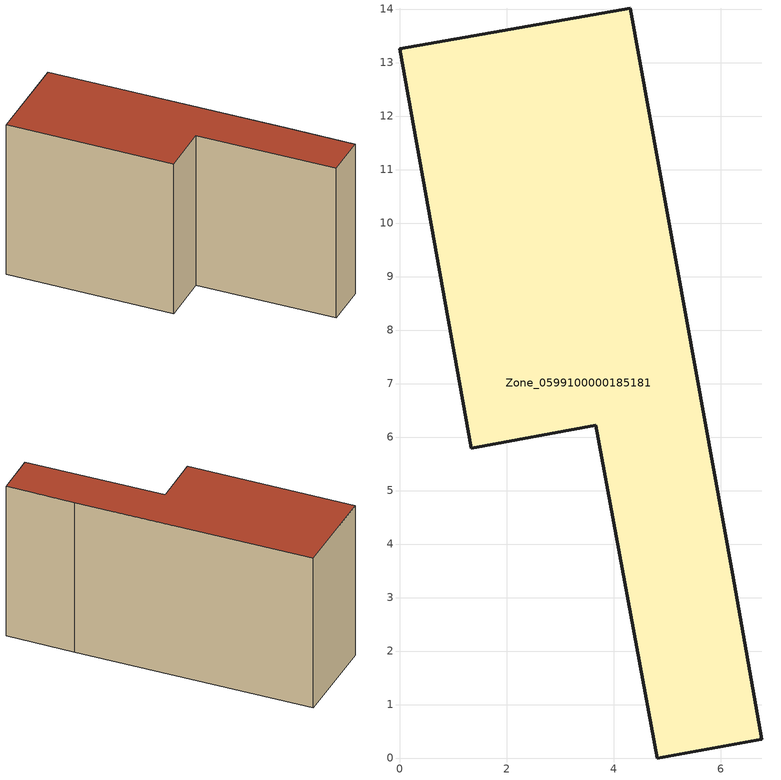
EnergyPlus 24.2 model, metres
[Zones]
Zone_0599100000185181
 floor ground (C_G): 3.66,6.22 1.33,5.79 0,13.26 4.3,14.02 6.22,3.43 6.76,0.35 4.81,0 z0
 wall outside (C_F): 4.3,14.02 0,13.26 1.33,5.79 3.66,6.22 4.81,0 6.76,0.35 6.22,3.43 4.3,14.02 z0:7.41
 roof outside (C_R): 3.66,6.22 4.81,0 6.76,0.35 6.22,3.43 4.3,14.02 0,13.26 1.33,5.79 z7.41
[BUILDING]
Pand.0599100000185181: North Axis=0; Terrain=City; Loads Convergence Tolerance Value=0.04; Temperature Convergence Tolerance Value=0.4; Solar Distribution=FullExterior; Maximum Number of Warmup Days=25; Minimum Number of Warmup Days=1
[Site:Location]
Rotterdam.The.Hague.AP_ZH_NLD Design_Conditions: Latitude=51.96; Longitude=4.45; Time Zone=1; Elevation=-4.5
[SITE:GROUNDTEMPERATURE:BUILDINGSURFACE]
18, 18, 18, 18, 18, 18, 18, 18, 18, 18, 18, 18
[MATERIAL] Thermal Absorptance=0.9; Solar Absorptance=0.7; Visible Absorptance=0.7
Name | Roughness | Thickness | Conductivity | Density | Specific Heat
G.TI.1946 | MediumSmooth | 0.15 | 1 | 540 | 1210
F.TI.1946 | Rough | 0.3 | 0.857143 | 1920 | 840
R.TI.1946 | MediumRough | 0.2 | 0.1 | 1500 | 1000
[CONSTRUCTION]
C_G: G.TI.1946
C_F: F.TI.1946
C_R: R.TI.1946
[ZONE]
Zone_0599100000185181: Type=1; Multiplier=1; Ceiling Height=Autocalculate; Volume=Autocalculate; Floor Area=autocalculate; Part of Total Floor Area=Yes
[ZONEINFILTRATION:DESIGNFLOWRATE]
Infil_Zone_0599100000185181: Zone or ZoneList or Space or SpaceList=Zone_0599100000185181; Schedule=AlwaysOn; Design Flow Rate Calculation Method=Flow/Area; Flow Rate per Floor Area=0.003; Constant Term Coefficient=1; Temperature Term Coefficient=0; Velocity Term Coefficient=0; Velocity Squared Term Coefficient=0
[HVACTEMPLATE:ZONE:IDEALLOADSAIRSYSTEM]
Zone_0599100000185181: Maximum Heating Supply Air Temperature=50; Minimum Cooling Supply Air Temperature=13; Maximum Heating Supply Air Humidity Ratio=0.0156; Minimum Cooling Supply Air Humidity Ratio=0.0077; Heating Limit=NoLimit; Cooling Limit=NoLimit; Dehumidification Control Type=ConstantSensibleHeatRatio; Cooling Sensible Heat Ratio=0.7; Dehumidification Setpoint=60; Humidification Control Type=None; Humidification Setpoint=30; Outdoor Air Method=None; Outdoor Air Flow Rate per Person=0.00944; Outdoor Air Flow Rate per Zone Floor Area=0; Outdoor Air Flow Rate per Zone=0; Demand Controlled Ventilation Type=None; Outdoor Air Economizer Type=NoEconomizer; Heat Recovery Type=None; Sensible Heat Recovery Effectiveness=0.7; Latent Heat Recovery Effectiveness=0.65
[ZONECONTROL:THERMOSTAT]
ThermostatControl_Zone_0599100000185181: Zone or ZoneList=Zone_0599100000185181; Control Type Schedule=DualSetpointControlType; Control 1=Thermostat_Zone_0599100000185181; Temperature Difference Between Cutout And Setpoint=0
[THERMOSTATSETPOINT:DUALSETPOINT]
Thermostat_Zone_0599100000185181: Heating Setpoint Temperature Schedule=HeatingSetpoint_Zone_0599100000185181; Cooling Setpoint Temperature Schedule=CoolingSetpoint_Zone_0599100000185181
[SCHEDULE:COMPACT]
HeatingSetpoint_Zone_0599100000185181: Through: 12/31, For: AllDays, Until: 24:00, 21
CoolingSetpoint_Zone_0599100000185181: Through: 12/31, For: AllDays, Until: 24:00, 24
DualSetpointControlType: Through: 12/31, For: AllDays, Until: 24:00, 4
AlwaysOn: Through: 12/31, For: AllDays, Until: 24:00, 1
